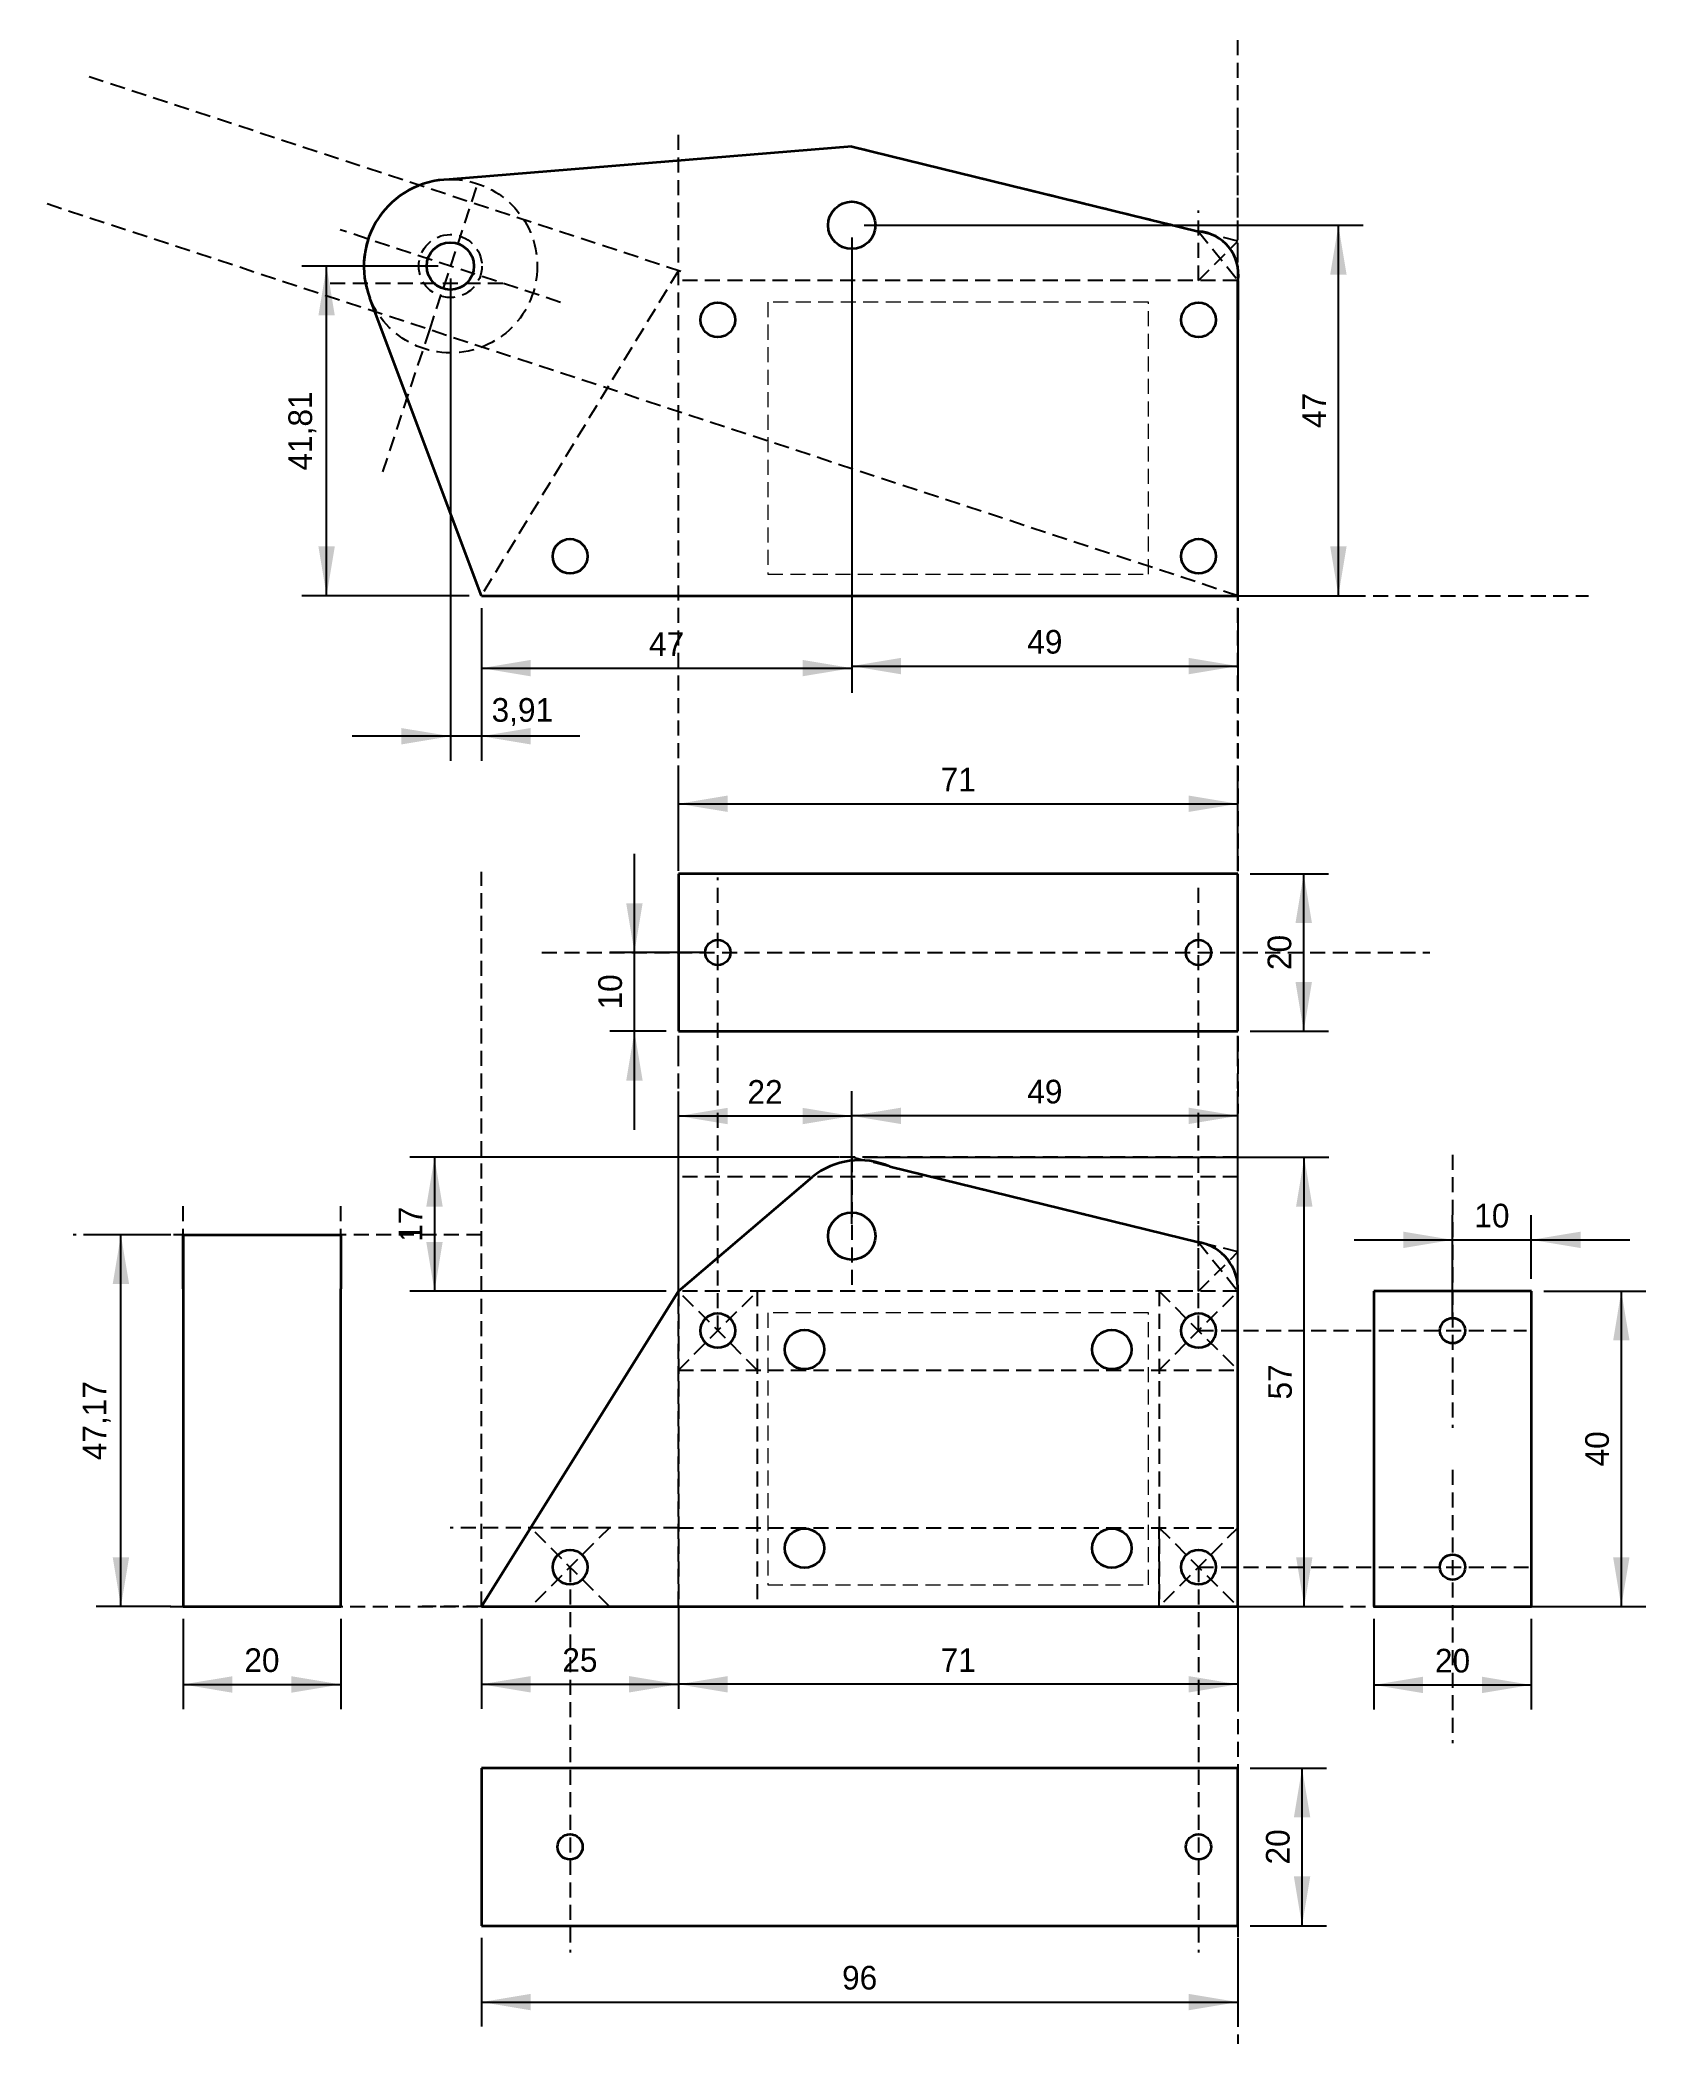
# Model space of a CAD drawing. Header units: millimetres. Extents: x -76 to 128, y -56 to 199.
import ezdxf

# ---------------------------------------------------------------- set-up
doc = ezdxf.new("R2010")
doc.units = ezdxf.units.MM
doc.linetypes.add('DASHEDTINY', pattern=[2.8575, 1.905, -0.9525])
doc.layers.get('0').update_dxf_attribs({"linetype": 'CONTINUOUS', "lineweight": 35})
doc.layers.add('builder', color=9, linetype='DASHEDTINY')
doc.layers.add('InternalComps', color=136, linetype='DASHEDTINY', lineweight=0, true_color=0x008080)
doc.layers.add('sizes', color=6, linetype='CONTINUOUS', lineweight=25)
doc.dimstyles.get("Standard").update_dxf_attribs({"dimscale": 2.5, "dimtxt": 1.2, "dimasz": 2.5, "dimexe": 1.25, "dimexo": 0.625, "dimtad": 0, "dimtoh": 1, "dimcen": 0.09, "dimadec": 0, "dimazin": 0, "dimtfac": 1, "dimtdec": 4, "dimtofl": 0, "dimtmove": 0, "dimatfit": 3, "dimfxl": 1, "dimtolj": 1, "dimtzin": 0, "dimarcsym": 0})

# ---------------------------------------------------------------- blocks, each defined once
blk = doc.blocks.new('*D1')
at = {"layer": 'sizes', "color": 0, "linetype": 'ByBlock', "lineweight": -2}
for p, q in [((-20, -42.06), (-20, -53.31)), ((76, -42.06), (76, -53.31)), ((-20, -50.19), (76, -50.19))]:
    blk.add_line(p, q, dxfattribs=at)
for points in [[(-20, -50.19), (-13.75, -49.15), (-13.75, -51.23)], [(76, -50.19), (69.75, -51.23), (69.75, -49.15)]]:
    blk.add_solid(points, dxfattribs=at)
at = {"layer": 'sizes', "color": 0, "linetype": 'CONTINUOUS', "lineweight": -2, "insert": (28, -47.12), "char_height": 3, "width": 3.7067, "attachment_point": 5}
blk.add_mtext('96', dxfattribs=at)
blk = doc.blocks.new('*D2')
at = {"layer": 'sizes', "color": 0, "linetype": 'ByBlock', "lineweight": -2}
for p, q in [((114.8, 40), (127.77, 40)), ((124.65, 40), (124.65, 0)), ((114.8, 0), (127.77, 0))]:
    blk.add_line(p, q, dxfattribs=at)
for points in [[(124.65, 40), (125.69, 33.75), (123.61, 33.75)], [(124.65, 0), (123.61, 6.25), (125.69, 6.25)]]:
    blk.add_solid(points, dxfattribs=at)
at = {"layer": 'sizes', "color": 0, "linetype": 'CONTINUOUS', "lineweight": -2, "insert": (121.59, 20), "char_height": 3, "width": 3.8133, "attachment_point": 5, "rotation": 90}
blk.add_mtext('40', dxfattribs=at)
blk = doc.blocks.new('*D3')
at = {"layer": 'sizes', "color": 0, "linetype": 'ByBlock', "lineweight": -2}
for p, q in [((28.56, 57), (87.55, 57)), ((84.42, 0), (84.42, 57)), ((77.56, 0), (87.55, 0))]:
    blk.add_line(p, q, dxfattribs=at)
for points in [[(84.42, 57), (85.46, 50.75), (83.38, 50.75)], [(84.42, 0), (83.38, 6.25), (85.46, 6.25)]]:
    blk.add_solid(points, dxfattribs=at)
at = {"layer": 'sizes', "color": 0, "linetype": 'CONTINUOUS', "lineweight": -2, "insert": (81.36, 28.5), "char_height": 3, "width": 3.8133, "attachment_point": 5, "rotation": 90}
blk.add_mtext('57', dxfattribs=at)
blk = doc.blocks.new('*D4')
at = {"layer": 'sizes', "color": 0, "linetype": 'ByBlock', "lineweight": -2}
for p, q in [((-57.85, -1.56), (-57.85, -13.02)), ((-37.85, -1.56), (-37.85, -13.02)), ((-57.85, -9.89), (-37.85, -9.89))]:
    blk.add_line(p, q, dxfattribs=at)
for points in [[(-57.85, -9.89), (-51.6, -8.85), (-51.6, -10.94)], [(-37.85, -9.89), (-44.1, -10.94), (-44.1, -8.85)]]:
    blk.add_solid(points, dxfattribs=at)
at = {"layer": 'sizes', "color": 0, "linetype": 'CONTINUOUS', "lineweight": -2, "insert": (-47.85, -6.83), "char_height": 3, "width": 3.8133, "attachment_point": 5}
blk.add_mtext('20', dxfattribs=at)
blk = doc.blocks.new('*D5')
at = {"layer": 'sizes', "color": 0, "linetype": 'ByBlock', "lineweight": -2}
for p, q in [((25.44, 57), (-29.08, 57)), ((-25.95, 57), (-25.95, 40)), ((3.44, 40), (-29.08, 40))]:
    blk.add_line(p, q, dxfattribs=at)
for points in [[(-25.95, 57), (-24.91, 50.75), (-26.99, 50.75)], [(-25.95, 40), (-26.99, 46.25), (-24.91, 46.25)]]:
    blk.add_solid(points, dxfattribs=at)
at = {"layer": 'sizes', "color": 0, "linetype": 'CONTINUOUS', "lineweight": -2, "insert": (-29.01, 48.5), "char_height": 3, "width": 2.98, "attachment_point": 5, "rotation": 90}
blk.add_mtext('17', dxfattribs=at)
blk = doc.blocks.new('*D6')
at = {"layer": 'sizes', "color": 0, "linetype": 'ByBlock', "lineweight": -2}
for p, q in [((27, 48.56), (27, 65.38)), ((76, 41.56), (76, 65.38)), ((76, 62.25), (27, 62.25))]:
    blk.add_line(p, q, dxfattribs=at)
for points in [[(27, 62.25), (33.25, 63.29), (33.25, 61.21)], [(76, 62.25), (69.75, 61.21), (69.75, 63.29)]]:
    blk.add_solid(points, dxfattribs=at)
at = {"layer": 'sizes', "color": 0, "linetype": 'CONTINUOUS', "lineweight": -2, "insert": (51.5, 65.31), "char_height": 3, "width": 3.8133, "attachment_point": 5}
blk.add_mtext('49', dxfattribs=at)
blk = doc.blocks.new('*D7')
at = {"layer": 'sizes', "color": 0, "linetype": 'ByBlock', "lineweight": -2}
for p, q in [((27, 173.68), (27, 115.94)), ((-20, 126.68), (-20, 115.94)), ((-20, 119.06), (27, 119.06))]:
    blk.add_line(p, q, dxfattribs=at)
for points in [[(-20, 119.06), (-13.75, 120.1), (-13.75, 118.02)], [(27, 119.06), (20.75, 118.02), (20.75, 120.1)]]:
    blk.add_solid(points, dxfattribs=at)
at = {"layer": 'sizes', "color": 0, "linetype": 'CONTINUOUS', "lineweight": -2, "insert": (3.5, 122.12), "char_height": 3, "width": 3.92, "attachment_point": 5}
blk.add_mtext('47', dxfattribs=at)
blk = doc.blocks.new('*D8')
at = {"layer": 'sizes', "color": 0, "linetype": 'ByBlock', "lineweight": -2}
for p, q in [((27, 173.68), (27, 116.19)), ((76, 126.68), (76, 116.19)), ((27, 119.32), (76, 119.32))]:
    blk.add_line(p, q, dxfattribs=at)
for points in [[(27, 119.32), (33.25, 120.36), (33.25, 118.28)], [(76, 119.32), (69.75, 118.28), (69.75, 120.36)]]:
    blk.add_solid(points, dxfattribs=at)
at = {"layer": 'sizes', "color": 0, "linetype": 'CONTINUOUS', "lineweight": -2, "insert": (51.5, 122.38), "char_height": 3, "width": 3.8133, "attachment_point": 5}
blk.add_mtext('49', dxfattribs=at)
blk = doc.blocks.new('*D9')
at = {"layer": 'sizes', "color": 0, "linetype": 'ByBlock', "lineweight": -2}
for p, q in [((-23.91, 168.5), (-23.91, 107.3)), ((-20, 126.68), (-20, 107.3)), ((-7.5, 110.42), (-36.41, 110.42))]:
    blk.add_line(p, q, dxfattribs=at)
for points in [[(-23.91, 110.42), (-30.16, 109.38), (-30.16, 111.46)], [(-20, 110.42), (-13.75, 111.46), (-13.75, 109.38)]]:
    blk.add_solid(points, dxfattribs=at)
at = {"layer": 'sizes', "color": 0, "linetype": 'CONTINUOUS', "lineweight": -2, "insert": (-14.8, 113.48), "char_height": 3, "width": 7.27, "attachment_point": 5}
blk.add_mtext('3,91', dxfattribs=at)
blk = doc.blocks.new('*D10')
at = {"layer": 'sizes', "color": 0, "linetype": 'ByBlock', "lineweight": -2}
for p, q in [((-25.47, 170.06), (-42.77, 170.06)), ((-39.64, 128.25), (-39.64, 170.06)), ((-21.56, 128.25), (-42.77, 128.25))]:
    blk.add_line(p, q, dxfattribs=at)
for points in [[(-39.64, 170.06), (-38.6, 163.81), (-40.68, 163.81)], [(-39.64, 128.25), (-40.68, 134.5), (-38.6, 134.5)]]:
    blk.add_solid(points, dxfattribs=at)
at = {"layer": 'sizes', "color": 0, "linetype": 'CONTINUOUS', "lineweight": -2, "insert": (-42.71, 149.15), "char_height": 3, "width": 9.3167, "attachment_point": 5, "rotation": 90}
blk.add_mtext('41,81', dxfattribs=at)
blk = doc.blocks.new('*D11')
at = {"layer": 'sizes', "color": 0, "linetype": 'ByBlock', "lineweight": -2}
for p, q in [((28.56, 175.25), (91.88, 175.25)), ((88.75, 128.25), (88.75, 175.25)), ((77.56, 128.25), (91.88, 128.25))]:
    blk.add_line(p, q, dxfattribs=at)
for points in [[(88.75, 175.25), (89.79, 169), (87.71, 169)], [(88.75, 128.25), (87.71, 134.5), (89.79, 134.5)]]:
    blk.add_solid(points, dxfattribs=at)
at = {"layer": 'sizes', "color": 0, "linetype": 'CONTINUOUS', "lineweight": -2, "insert": (85.69, 151.75), "char_height": 3, "width": 3.92, "attachment_point": 5, "rotation": 90}
blk.add_mtext('47', dxfattribs=at)
blk = doc.blocks.new('*D12')
at = {"layer": 'sizes', "color": 0, "linetype": 'ByBlock', "lineweight": -2}
for p, q in [((5, 41.56), (5, 65.35)), ((27, 48.56), (27, 65.35)), ((27, 62.23), (5, 62.23))]:
    blk.add_line(p, q, dxfattribs=at)
for points in [[(5, 62.23), (11.25, 63.27), (11.25, 61.19)], [(27, 62.23), (20.75, 61.19), (20.75, 63.27)]]:
    blk.add_solid(points, dxfattribs=at)
at = {"layer": 'sizes', "color": 0, "linetype": 'CONTINUOUS', "lineweight": -2, "insert": (16, 65.29), "char_height": 3, "width": 3.92, "attachment_point": 5}
blk.add_mtext('22', dxfattribs=at)
blk = doc.blocks.new('*D13')
at = {"layer": 'sizes', "color": 0, "linetype": 'ByBlock', "lineweight": -2}
for p, q in [((-20, -1.56), (-20, -13)), ((5, -1.56), (5, -13)), ((-20, -9.87), (5, -9.87))]:
    blk.add_line(p, q, dxfattribs=at)
for points in [[(-20, -9.87), (-13.75, -8.83), (-13.75, -10.91)], [(5, -9.87), (-1.25, -10.91), (-1.25, -8.83)]]:
    blk.add_solid(points, dxfattribs=at)
at = {"layer": 'sizes', "color": 0, "linetype": 'CONTINUOUS', "lineweight": -2, "insert": (-7.5, -6.81), "char_height": 3, "width": 3.8133, "attachment_point": 5}
blk.add_mtext('25', dxfattribs=at)
blk = doc.blocks.new('*D14')
at = {"layer": 'sizes', "color": 0, "linetype": 'ByBlock', "lineweight": -2}
for p, q in [((5, -1.56), (5, -13)), ((76, -1.56), (76, -13)), ((76, -9.87), (5, -9.87))]:
    blk.add_line(p, q, dxfattribs=at)
for points in [[(5, -9.87), (11.25, -8.83), (11.25, -10.91)], [(76, -9.87), (69.75, -10.91), (69.75, -8.83)]]:
    blk.add_solid(points, dxfattribs=at)
at = {"layer": 'sizes', "color": 0, "linetype": 'CONTINUOUS', "lineweight": -2, "insert": (40.5, -6.81), "char_height": 3, "width": 3.6067, "attachment_point": 5}
blk.add_mtext('71', dxfattribs=at)
blk = doc.blocks.new('*D15')
at = {"layer": 'sizes', "color": 0, "linetype": 'ByBlock', "lineweight": -2}
for p, q in [((-59.41, 47.17), (-68.87, 47.17)), ((-65.74, 0), (-65.74, 47.17)), ((-59.41, 0), (-68.87, 0))]:
    blk.add_line(p, q, dxfattribs=at)
for points in [[(-65.74, 47.17), (-64.7, 40.92), (-66.78, 40.92)], [(-65.74, 0), (-66.78, 6.25), (-64.7, 6.25)]]:
    blk.add_solid(points, dxfattribs=at)
at = {"layer": 'sizes', "color": 0, "linetype": 'CONTINUOUS', "lineweight": -2, "insert": (-68.81, 23.58), "char_height": 3, "width": 9.63, "attachment_point": 5, "rotation": 90}
blk.add_mtext('47,17', dxfattribs=at)
blk = doc.blocks.new('*D16')
at = {"layer": 'sizes', "color": 0, "linetype": 'ByBlock', "lineweight": -2}
for p, q in [((93.23, -1.56), (93.23, -13.07)), ((113.23, -1.56), (113.23, -13.07)), ((93.23, -9.95), (113.23, -9.95))]:
    blk.add_line(p, q, dxfattribs=at)
for points in [[(93.23, -9.95), (99.48, -8.91), (99.48, -10.99)], [(113.23, -9.95), (106.98, -10.99), (106.98, -8.91)]]:
    blk.add_solid(points, dxfattribs=at)
at = {"layer": 'sizes', "color": 0, "linetype": 'CONTINUOUS', "lineweight": -2, "insert": (103.23, -6.89), "char_height": 3, "width": 3.8133, "attachment_point": 5}
blk.add_mtext('20', dxfattribs=at)
blk = doc.blocks.new('*D17')
at = {"layer": 'sizes', "color": 0, "linetype": 'ByBlock', "lineweight": -2}
for p, q in [((77.56, -20.5), (87.26, -20.5)), ((84.14, -40.5), (84.14, -20.5)), ((77.56, -40.5), (87.26, -40.5))]:
    blk.add_line(p, q, dxfattribs=at)
for points in [[(84.14, -20.5), (85.18, -26.75), (83.1, -26.75)], [(84.14, -40.5), (83.1, -34.25), (85.18, -34.25)]]:
    blk.add_solid(points, dxfattribs=at)
at = {"layer": 'sizes', "color": 0, "linetype": 'CONTINUOUS', "lineweight": -2, "insert": (81.08, -30.5), "char_height": 3, "width": 3.8133, "attachment_point": 5, "rotation": 90}
blk.add_mtext('20', dxfattribs=at)
blk = doc.blocks.new('*D18')
at = {"layer": 'sizes', "color": 0, "linetype": 'ByBlock', "lineweight": -2}
for p, q in [((5, 94.54), (5, 104.97)), ((76, 94.54), (76, 104.97)), ((5, 101.85), (76, 101.85))]:
    blk.add_line(p, q, dxfattribs=at)
for points in [[(5, 101.85), (11.25, 102.89), (11.25, 100.81)], [(76, 101.85), (69.75, 100.81), (69.75, 102.89)]]:
    blk.add_solid(points, dxfattribs=at)
at = {"layer": 'sizes', "color": 0, "linetype": 'CONTINUOUS', "lineweight": -2, "insert": (40.5, 104.91), "char_height": 3, "width": 3.6067, "attachment_point": 5}
blk.add_mtext('71', dxfattribs=at)
blk = doc.blocks.new('*D19')
at = {"layer": 'sizes', "color": 0, "linetype": 'ByBlock', "lineweight": -2}
for p, q in [((77.56, 92.98), (87.48, 92.98)), ((84.35, 72.98), (84.35, 92.98)), ((77.56, 72.98), (87.48, 72.98))]:
    blk.add_line(p, q, dxfattribs=at)
for points in [[(84.35, 92.98), (85.39, 86.73), (83.31, 86.73)], [(84.35, 72.98), (83.31, 79.23), (85.39, 79.23)]]:
    blk.add_solid(points, dxfattribs=at)
at = {"layer": 'sizes', "color": 0, "linetype": 'CONTINUOUS', "lineweight": -2, "insert": (81.29, 82.98), "char_height": 3, "width": 3.8133, "attachment_point": 5, "rotation": 90}
blk.add_mtext('20', dxfattribs=at)
blk = doc.blocks.new('*D20')
at = {"layer": 'sizes', "color": 0, "linetype": 'ByBlock', "lineweight": -2}
for p, q in [((103.23, 36.56), (103.23, 49.64)), ((113.23, 41.56), (113.23, 49.64)), ((90.73, 46.52), (125.73, 46.52))]:
    blk.add_line(p, q, dxfattribs=at)
for points in [[(103.23, 46.52), (96.98, 45.48), (96.98, 47.56)], [(113.23, 46.52), (119.48, 47.56), (119.48, 45.48)]]:
    blk.add_solid(points, dxfattribs=at)
at = {"layer": 'sizes', "color": 0, "linetype": 'CONTINUOUS', "lineweight": -2, "insert": (108.23, 49.58), "char_height": 3, "width": 2.8733, "attachment_point": 5}
blk.add_mtext('10', dxfattribs=at)
blk = doc.blocks.new('*D21')
at = {"layer": 'sizes', "color": 0, "linetype": 'ByBlock', "lineweight": -2}
for p, q in [((-0.58, 60.48), (-0.58, 95.48)), ((8.44, 82.98), (-3.7, 82.98)), ((3.44, 72.98), (-3.7, 72.98))]:
    blk.add_line(p, q, dxfattribs=at)
for points in [[(-0.58, 82.98), (-1.62, 89.23), (0.46, 89.23)], [(-0.58, 72.98), (0.46, 66.73), (-1.62, 66.73)]]:
    blk.add_solid(points, dxfattribs=at)
at = {"layer": 'sizes', "color": 0, "linetype": 'CONTINUOUS', "lineweight": -2, "insert": (-3.64, 77.98), "char_height": 3, "width": 2.8733, "attachment_point": 5, "rotation": 90}
blk.add_mtext('10', dxfattribs=at)

msp = doc.modelspace()

# ---------------------------------------------------------------- linework, layer by layer
for p, q in [((27, 185.247), (-24.108, 181.059)), ((27, 185.247), (31.823, 184.066)), ((31.823, 184.066), (71, 174.471)), ((76, 128.247), (76, 168.247)), ((76, 163.247), (76, 168.247)), ((76, 163.247), (76, 168.247)), ((76, 168.247), (76, 163.247)), ((-20, 128.247), (-34.136, 166.001)), ((-20, 128.247), (76, 128.247)), ((76, 92.981), (5, 92.981)), ((5, 92.981), (5, 72.981)), ((76, 72.981), (76, 92.981)), ((5, 72.981), (76, 72.981)), ((5, 40), (22, 54.5)), ((31.823, 55.819), (71, 46.224)), ((-57.849, 40.311), (-57.849, 47.17)), ((-57.849, 47.17), (-57.849, 40.311)), ((-57.849, 47.17), (-37.849, 47.17)), ((-37.849, 47.17), (-37.849, 40.311)), ((-57.849, 40.311), (-57.849, 0)), ((-37.849, 0), (-37.849, 40.311)), ((-20, 0), (5, 40)), ((76, 0), (76, 40)), ((113.234, 40), (93.234, 40)), ((93.234, 40), (93.234, 0)), ((113.234, 0), (113.234, 40)), ((-57.849, 0), (-37.849, 0)), ((-20, 0), (76, 0)), ((93.234, 0), (113.234, 0)), ((76, -20.5), (-20, -20.5)), ((-20, -20.5), (-20, -40.5)), ((76, -40.5), (76, -20.5)), ((-20, -40.5), (76, -40.5))]:
    msp.add_line(p, q)
for centre, radius in [((27, 175.247), 3), ((-23.942, 170.071), 3), ((10, 163.247), 2.2), ((71, 163.247), 2.2), ((-8.75, 133.247), 2.2), ((71, 133.247), 2.2), ((10, 82.981), 1.6), ((71, 82.981), 1.6), ((27, 47), 3), ((10, 35), 2.2), ((71, 35), 2.2), ((103.234, 35), 1.6), ((21, 32.6), 2.5), ((60, 32.6), 2.5), ((21, 7.4), 2.5), ((60, 7.4), 2.5), ((-8.75, 5), 2.2), ((71, 5), 2.2), ((103.234, 5), 1.6), ((-8.75, -30.5), 1.6), ((71, -30.5), 1.6)]:
    msp.add_circle(centre, radius)
for centre, radius, start, end in [((-23.912, 170.061), 11, 91.01946, 201.65828), ((70.62, 169.046), 5.439, 351.54981, 85.99854), ((27.994, 47.094), 9.528, 66.30696, 128.98723), ((69.955, 40.265), 6.051, 357.49159, 80.05675)]:
    msp.add_arc(centre, radius, start, end)
at = {"layer": 'builder'}
for p, q in [((76, 168.247), (76, 198.747)), ((5.312, 169.396), (-70.688, 194.396)), ((76, 70.5), (76, 189.687)), ((5, 70.5), (5, 186.762)), ((27, 185.247), (-24.108, 181.059)), ((76, 173.247), (27, 185.247)), ((0, 153.247), (-76, 178.247)), ((-20.661, 180.045), (-26.598, 161.996)), ((71, 168.247), (71, 177.118)), ((-9.957, 165.47), (-37.927, 174.671)), ((71, 174.471), (76, 168.247)), ((71, 168.247), (76, 173.247)), ((-17.263, 167.873), (-39.601, 167.873)), ((5, 169.498), (-20, 128.247)), ((76, 168.247), (5, 168.247)), ((-20, 128.247), (-34.136, 166.001)), ((76, 163.247), (76, 128.247)), ((-26.598, 161.996), (-32.535, 143.948)), ((76, 158.066), (76, 62.566)), ((76, 128.247), (0, 153.247)), ((76, 128.247), (120.5, 128.247)), ((-20, 0), (-20, 93.194)), ((10, 35), (10, 92.5)), ((71, 35), (71, 92)), ((-12.321, 82.981), (22.321, 82.981)), ((22.321, 82.981), (100.348, 82.981)), ((5, 40), (5, 70.5)), ((76, 40), (76, 70.5)), ((76, 57), (5, 57)), ((27, 57), (27, 40)), ((76, 45), (27, 57)), ((103.234, 57.321), (103.234, 22.679)), ((76, 54.5), (5, 54.5)), ((5, 40), (22, 54.5)), ((-57.849, 40.311), (-57.849, 51.608)), ((-37.849, 40.311), (-37.849, 51.309)), ((71, 40), (71, 48.871)), ((-20, 47.17), (-71.802, 47.17)), ((71, 46.224), (76, 40)), ((71, 40), (76, 45)), ((76, 40), (5, 40)), ((5, 40), (5, -2.721)), ((5, 30), (15, 40)), ((15, 30), (5, 40)), ((5, 0), (5, 40)), ((15, 40), (15, 0)), ((15, 40), (15, 30)), ((66, 40), (66, 0)), ((66, 30), (76, 40)), ((66, 40), (76, 30)), ((76, 40), (76, -55.5)), ((76, 32), (76, 40)), ((71, 35), (112.618, 35)), ((5, 30), (76, 30)), ((5, 0), (5, 30)), ((76, 30), (76, 10)), ((103.234, 17.321), (103.234, -17.321)), ((5, 10), (-23.982, 10)), ((-3.75, 0), (-13.75, 10)), ((-3.75, 10), (-13.75, 0)), ((5, 10), (76, 10)), ((5, 10), (15, 10)), ((76, 10), (66, 0)), ((66, 0), (66, 10)), ((66, 10), (76, 0)), ((76, 0), (76, 8)), ((-8.75, 5), (-8.75, -43.898)), ((71, 5), (112.882, 5)), ((71, 5), (71, -43.898)), ((-59.5, 0), (-15, 0)), ((0, 0), (-27.5, 0)), ((76, 0), (15, 0)), ((76, 0), (120.5, 0))]:
    msp.add_line(p, q, dxfattribs=at)
for centre, radius in [((-23.912, 170.061), 11), ((-23.942, 170.071), 4)]:
    msp.add_circle(centre, radius, dxfattribs=at)
at = {"layer": 'InternalComps'}
for points in [[(16.35, 130.997), (64.65, 130.997), (64.65, 165.497), (16.35, 165.497)], [(16.35, 2.75), (64.65, 2.75), (64.65, 37.25), (16.35, 37.25)]]:
    msp.add_lwpolyline(points, close=True, dxfattribs=at)
for centre in [(21, 32.6), (60, 32.6), (21, 7.4), (60, 7.4)]:
    msp.add_circle(centre, 2.5, dxfattribs=at)

# ---------------------------------------------------------------- dimensions: what is measured, and where the dimension line sits
at = {"layer": 'sizes'}
for base, p1, p2, picture, middle in [((27, 119.06), (-20, 128.247), (27, 175.247), '*D7', (3.5, 122.123)), ((76, 119.318), (27, 175.247), (76, 128.247), '*D8', (51.5, 122.38)), ((-23.912, 110.422), (-20, 128.247), (-23.912, 170.061), '*D9', (-21.956, 113.484)), ((76, 101.848), (5, 92.981), (76, 92.981), '*D18', (40.5, 104.911)), ((5, 62.229), (27, 47), (5, 40), '*D12', (16, 65.291)), ((27, 62.25), (76, 40), (27, 47), '*D6', (51.5, 65.313)), ((113.234, 46.516), (103.234, 35), (113.234, 40), '*D20', (108.234, 49.579)), ((-37.849, -9.894), (-57.849, 0), (-37.849, 0), '*D4', (-47.849, -6.832)), ((5, -9.873), (-20, 0), (5, 0), '*D13', (-7.5, -6.81)), ((5, -9.873), (76, 0), (5, 0), '*D14', (40.5, -6.81)), ((113.234, -9.949), (93.234, 0), (113.234, 0), '*D16', (103.234, -6.886)), ((76, -50.187), (-20, -40.5), (76, -40.5), '*D1', (28, -47.124))]:
    dim = msp.add_linear_dim(base=base, p1=p1, p2=p2, dimstyle='Standard', dxfattribs=at)
    dim.commit()
    dim.dimension.update_dxf_attribs({"geometry": picture, "text_midpoint": middle})
for base, p1, p2, picture, middle in [((88.75, 175.247), (76, 128.247), (27, 175.247), '*D11', (85.688, 151.747)), ((-39.644, 170.061), (-20, 128.247), (-23.912, 170.061), '*D10', (-42.706, 149.154)), ((-0.579, 82.981), (5, 72.981), (10, 82.981), '*D21', (-3.641, 77.981)), ((84.353, 92.981), (76, 72.981), (76, 92.981), '*D19', (81.291, 82.981)), ((-25.951, 40), (27, 57), (5, 40), '*D5', (-29.014, 48.5)), ((84.422, 57), (76, 0), (27, 57), '*D3', (81.36, 28.5)), ((-65.743, 47.17), (-57.849, 0), (-57.849, 47.17), '*D15', (-68.806, 23.585)), ((124.648, 0), (113.234, 40), (113.234, 0), '*D2', (121.586, 20)), ((84.138, -20.5), (76, -40.5), (76, -20.5), '*D17', (81.076, -30.5))]:
    dim = msp.add_linear_dim(base=base, p1=p1, p2=p2, angle=90, dimstyle='Standard', dxfattribs=at)
    dim.commit()
    dim.dimension.update_dxf_attribs({"geometry": picture, "text_midpoint": middle})

doc.saveas('drawing.dxf')
